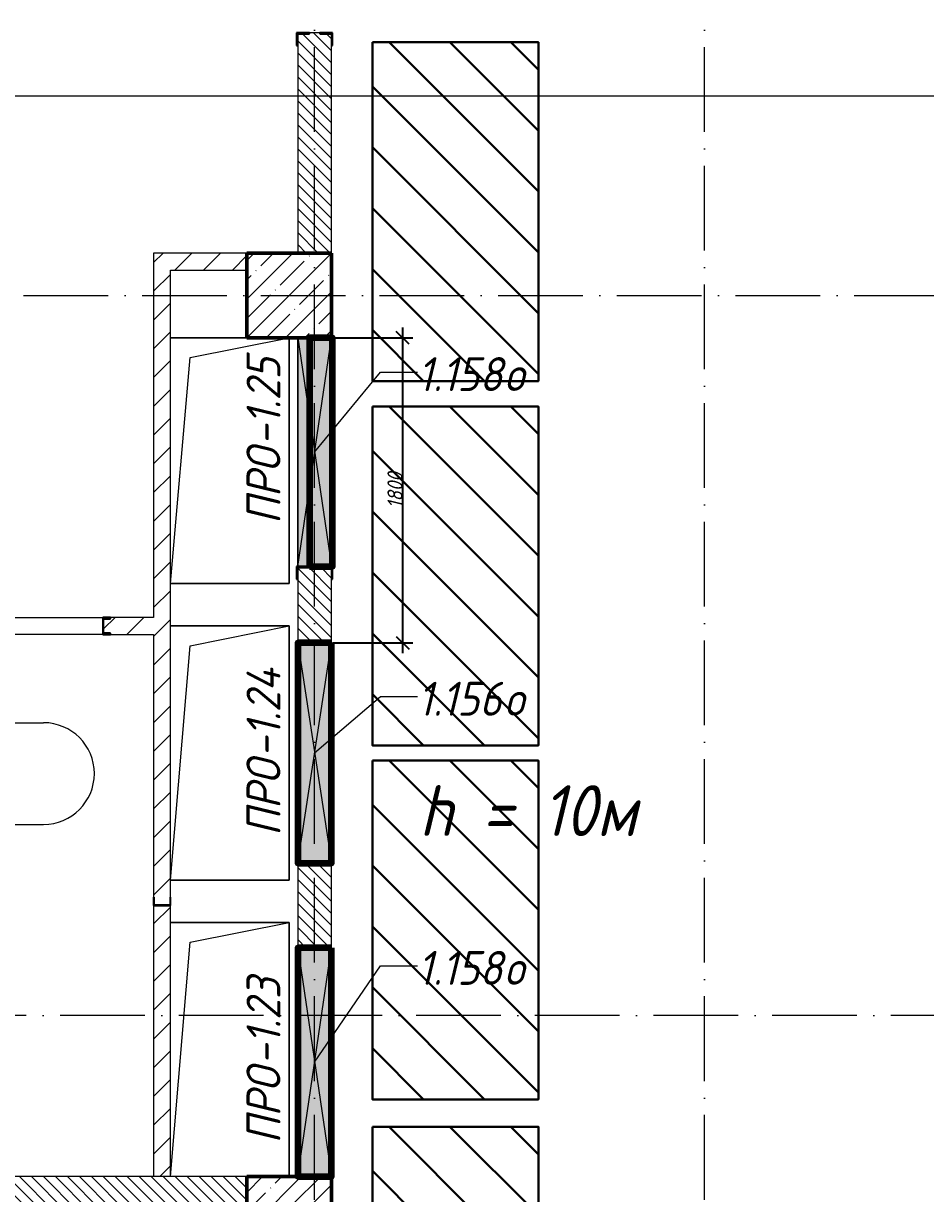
# Model space of a CAD drawing. Header units: millimetres. Extents: x -356862 to 418287, y 0 to 839748.
# Drawn here: x -172783 to -167461, y 535747 to 542652 of the extents above; entities that cross this region are included whole.
import ezdxf

# ---------------------------------------------------------------- set-up
doc = ezdxf.new("R2010")
doc.units = ezdxf.units.MM
doc.linetypes.add('50_200_ШТРИХ_1Т_ш5_п1_п1_', pattern=[700, 500, -100, 0, -100])
for name, color, linetype, lineweight in [('0) строит. леса', 20, 'Continuous', 30), ('9.7) Заделка 956 шт', 6, 'Continuous', 158), ('A-____-____-DIMS', 7, 'Continuous', 9), ('A-DETL-GENF-OTLN', 7, 'Continuous', 9), ('A-FLOR-____-OTLN', 7, 'Continuous', 9), ('A-GENM-____-IDEN', 7, 'Continuous', 9), ('A-GENM-____-MCUT', 7, 'Continuous', 25), ('A-GENM-____-OTLN', 7, 'Continuous', 9), ('A-GENM-____-OTLN-1', 7, 'Continuous', 25), ('A-GLAZ-____-IDEN', 7, 'Continuous', 9), ('A-GLAZ-____-OTLN', 7, 'Continuous', 9), ('A-WALL-____-MCUT', 7, 'Continuous', 13), ('A-WALL-____-PATT-1', 7, 'Continuous', 9), ('A-WALL-FNSH-MCUT-1', 7, 'Continuous', 9), ('I-WALL-____-OTLN', 7, 'Continuous', 9), ('S-COLS-____-MCUT', 7, 'Continuous', 50), ('S-COLS-____-OTLN', 7, 'Continuous', 9), ('S-GRID-____-OTLN-1', 7, '50_200_ШТРИХ_1Т_ш5_п1_п1_', 9)]:
    doc.layers.add(name, color=color, linetype=linetype, lineweight=lineweight)
doc.layers.add('A-AREA-IDEN-1', color=7, linetype='Continuous', lineweight=9, true_color=0x000000)
doc.layers.add('G-____-____-SYMB-1', color=9, linetype='Continuous', lineweight=9, true_color=0x808080)
doc.styles.add('ISOCPEUR_I', font='isocpeui.ttf', dxfattribs={"width": 0.9, "height": 2.5})
doc.styles.add('ISOCPEUR_I_11', font='isocpeui.ttf', dxfattribs={"width": 0.9, "height": 200})
doc.styles.add('ISOCPEUR_I_7', font='isocpeui.ttf', dxfattribs={"width": 0.9, "height": 90})
doc.dimstyles.new('ISO-1_8_0_9К_СРЕДНИЙ_Кладочные_2', dxfattribs={"dimscale": 304.8, "dimtxt": 89.638306, "dimasz": 0.246063, "dimexe": 0.19685, "dimexo": 0, "dimgap": 0, "dimtad": 1, "dimdec": 3, "dimrnd": 0.001, "dimdsep": 46, "dimtxsty": 'ISOCPEUR_I_7', "dimblk1": 'OBLIQUE', "dimblk2": 'OBLIQUE', "dimsah": 1, "dimcen": 0.09, "dimdle": 0.19685, "dimazin": 0, "dimtfac": 1, "dimtdec": 4, "dimtix": 1, "dimtmove": 1, "dimatfit": 3, "dimfxl": 1, "dimtvp": 1, "dimtolj": 1, "dimtzin": 0, "dimarcsym": 2})
pattern_1 = [(45, (-176515.07, 459015.94), (-84.85281, 84.85281), [])]
pattern_2 = [(135, (-176515.067, 459015.94), (-35.35534, -35.35534), [])]

# ---------------------------------------------------------------- blocks, each defined once
blk = doc.blocks.new('BSC_Колонна _Прямоугольная - 500х500-V31-АР1_План отверстий 1 этажа в осях 1-64_Ю-ЯЯ')
at = {"layer": 'S-COLS-____-OTLN'}
h = blk.add_hatch(dxfattribs=at)
h.set_pattern_fill('FP_37', color=256, style=0, pattern_type=2)
h.set_pattern_definition([(45, (-5300, -76581.04), (-114.04925, 114.04925), []), (45, (-5185.95, -76581.04), (-114.04925, 114.04925), [201.613, -40.323, 3.353, -36.97])])
h.paths.add_polyline_path([(-250, -250), (250, -250), (250, 250), (-250, 250), (-250, 16.6)], flags=0)
at = {"layer": 'S-COLS-____-MCUT'}
for p, q in [((250, 250), (-250, 250)), ((-250, 250), (-250, -250)), ((250, -250), (250, 250)), ((-250, -250), (250, -250))]:
    blk.add_line(p, q, dxfattribs=at)
blk = doc.blocks.new('BSC_Колонна _Прямоугольная - 500х500-V61-АР1_План отверстий 1 этажа в осях 1-64_Ю-ЯЯ')
at = {"layer": 'S-COLS-____-OTLN'}
h = blk.add_hatch(dxfattribs=at)
h.set_pattern_fill('FP_69', color=256, style=0, pattern_type=2)
h.set_pattern_definition([(45, (-5300, -82031.04), (-114.04925, 114.04925), []), (45, (-5185.95, -82031.04), (-114.04925, 114.04925), [201.613, -40.323, 3.353, -36.97])])
h.paths.add_polyline_path([(-250, -250), (250, -250), (250, 250), (-250, 250)], flags=0)
at = {"layer": 'S-COLS-____-MCUT'}
for p, q in [((250, 250), (-250, 250)), ((-250, 250), (-250, -250)), ((250, -250), (250, 250)), ((-250, -250), (250, -250))]:
    blk.add_line(p, q, dxfattribs=at)
blk = doc.blocks.new('154_Фахверк_СКБ_Швеллер - Тип_100_4010-27736299-АР1_План отверстий 1 этажа в осях 1-64_Ю-ЯЯ')
at = {"layer": 'A-GENM-____-MCUT'}
for p, q in [((175, 50), (125, 50)), ((125, 50), (125, -50)), ((128, 47), (175, 47)), ((128, -47), (128, 47)), ((175, 47), (175, 50)), ((125, -50), (175, -50)), ((175, -47), (128, -47)), ((175, -50), (175, -47))]:
    blk.add_line(p, q, dxfattribs=at)
blk = doc.blocks.new('Фахверк_СКБ_Уголок - 200_3600-28062453-АР1_План отверстий 1 этажа в осях 1-64_Ю-ЯЯ')
at = {"layer": 'A-GENM-____-MCUT'}
for p, q in [((200, 156), (125, 156)), ((125, 156), (125, 81)), ((131, 81), (131, 150)), ((131, 150), (200, 150)), ((200, 150), (200, 156)), ((125, 81), (131, 81)), ((131, 19), (125, 19)), ((125, 19), (125, -56)), ((131, -50), (131, 19)), ((125, -56), (200, -56)), ((200, -50), (131, -50)), ((200, -56), (200, -50))]:
    blk.add_line(p, q, dxfattribs=at)
blk = doc.blocks.new('154_Стойка_СКБ_Швеллер - СМ-2230_100-28215779-АР1_План отверстий 1 этажа в осях 1-64_Ю-ЯЯ')
at = {"layer": 'A-GENM-____-MCUT'}
for p, q in [((171, 50), (125, 50)), ((125, 50), (125, -50)), ((129.5, 42.4), (171, 42.4)), ((129.5, -42.4), (129.5, 42.4)), ((171, 42.4), (171, 50)), ((125, -50), (171, -50)), ((171, -42.4), (129.5, -42.4)), ((171, -50), (171, -42.4))]:
    blk.add_line(p, q, dxfattribs=at)
blk = doc.blocks.new('AR_Отверстие прямоугольное _в плите_ - AR_Отверстие прямоугольное _в плите_-30602883-АР1_План отверстий 1 этажа в осях 1-64_Ю-ЯЯ')
at = {"layer": 'A-GENM-____-OTLN'}
for p, q in [((350, 750), (-350, 750)), ((-233.3, 633.3), (350, 750)), ((350, -750), (350, 750)), ((-350, -750), (-233.3, 633.3))]:
    blk.add_line(p, q, dxfattribs=at)
blk = doc.blocks.new('AR_Отверстие прямоугольное _в плите_ - AR_Отверстие прямоугольное _в плите_-V233-АР1_План отверстий 1 этажа в осях 1-64_Ю-ЯЯ')
at = {"layer": 'A-GENM-____-OTLN'}
for p, q in [((350, 750), (-350, 750)), ((-233.3, 633.3), (350, 750)), ((350, -750), (350, 750)), ((-350, -750), (-233.3, 633.3)), ((-350, -750), (350, -750))]:
    blk.add_line(p, q, dxfattribs=at)
blk = doc.blocks.new('AR_Отверстие прямоугольное _в плите_ - AR_Отверстие прямоугольное _в плите_-30602890-АР1_План отверстий 1 этажа в осях 1-64_Ю-ЯЯ')
at = {"layer": 'A-GENM-____-OTLN'}
for p, q in [((100, 725), (-350, 725)), ((-233.3, 608.3), (350, 725)), ((350, -725), (350, 725)), ((-350, -725), (-233.3, 608.3)), ((-350, -725), (350, -725))]:
    blk.add_line(p, q, dxfattribs=at)
blk = doc.blocks.new('AR_Отверстие прямоугольное _в стене_ - AR_Отверстие прямоугольное _в стене__ОВ-36652692-АР1_План отверстий 1 этажа в осях 1-64_Ю-ЯЯ')
at = {"layer": 'A-GLAZ-____-OTLN'}
blk.add_hatch(color=256, dxfattribs=at).paths.add_polyline_path([(-675, -100), (675, -100), (675, 100), (-675, 100)], flags=0)
at = {"layer": 'A-DETL-GENF-OTLN'}
for p, q in [((-675, 100), (675, 100)), ((675, 100), (-675, -100)), ((-675, 100), (675, -100)), ((675, 100), (-675, 100)), ((675, 100), (675, -100)), ((675, -100), (675, 100)), ((675, -100), (-675, -100)), ((-675, -100), (675, -100))]:
    blk.add_line(p, q, dxfattribs=at)
blk = doc.blocks.new('AR_Отверстие прямоугольное _в стене_ - AR_Отверстие прямоугольное _в стене__ОВ-36652140-АР1_План отверстий 1 этажа в осях 1-64_Ю-ЯЯ')
at = {"layer": 'A-GLAZ-____-OTLN'}
blk.add_hatch(color=256, dxfattribs=at).paths.add_polyline_path([(-650, -100), (650, -100), (650, 100), (-650, 100)], flags=0)
at = {"layer": 'A-DETL-GENF-OTLN'}
for p, q in [((-650, -100), (-650, 100)), ((-650, 100), (650, 100)), ((650, 100), (-650, -100)), ((-650, 100), (650, -100)), ((650, 100), (-650, 100)), ((-650, 100), (-650, -100)), ((650, 100), (650, -100)), ((650, -100), (650, 100)), ((650, -100), (-650, -100)), ((-650, -100), (650, -100))]:
    blk.add_line(p, q, dxfattribs=at)
blk = doc.blocks.new('AR_Отверстие прямоугольное _в стене_ - AR_Отверстие прямоугольное _в стене__ОВ-36652914-АР1_План отверстий 1 этажа в осях 1-64_Ю-ЯЯ')
at = {"layer": 'A-GLAZ-____-OTLN'}
blk.add_hatch(color=256, dxfattribs=at).paths.add_polyline_path([(-675, 31), (-675, -100), (675, -100), (675, 100), (-675, 100)], flags=0)
at = {"layer": 'A-DETL-GENF-OTLN'}
for p, q in [((-675, 100), (675, 100)), ((675, 100), (-675, -100)), ((-675, 100), (675, -100)), ((675, 100), (-675, 100)), ((-675, -31), (-675, 31)), ((-675, 31), (-675, -31)), ((675, -100), (-675, -100)), ((-675, -100), (675, -100))]:
    blk.add_line(p, q, dxfattribs=at)
blk = doc.blocks.new('_Oblique')
at = {"color": 0, "linetype": 'ByBlock', "lineweight": -2}
blk.add_line((-0.5, -0.5), (0.5, 0.5), dxfattribs=at)
blk = doc.blocks.new('*D13573')
at = {"layer": 'A-____-____-DIMS', "color": 0, "lineweight": -2, "transparency": 16777216}
for p, q in [((-170545.5, 538937), (-170545.5, 540857)), ((-170959.1, 540797), (-170485.5, 540797)), ((-170959.1, 538997), (-170485.5, 538997))]:
    blk.add_line(p, q, dxfattribs=at)
at = {"layer": 'Defpoints', "color": 0, "transparency": 16777216}
for p in [(-170959.1, 540797), (-170545.5, 540797), (-170959.1, 538997)]:
    blk.add_point(p, dxfattribs=at)
at = {"layer": 'A-____-____-DIMS', "color": 0, "lineweight": -2, "transparency": 16777216, "xscale": 75, "yscale": 75, "zscale": 75}
for p, rotation in [((-170545.5, 540797), 90), ((-170545.5, 538997), 270)]:
    blk.add_blockref('_Oblique', p, dxfattribs=dict(at, rotation=rotation))
at = {"layer": 'A-____-____-DIMS', "color": 0, "transparency": 16777216, "insert": (-170590.5, 539897), "char_height": 90, "width": 504.733, "attachment_point": 5, "rotation": 90, "style": 'ISOCPEUR_I_7'}
blk.add_mtext('\\A1;1800', dxfattribs=at)
blk = doc.blocks.new('AAR_СКБ_Марка_помещения_1_5 ммп - Номер _ Площадь-27962135-АИ_План этажа_Стены_1')
at = {"layer": 'A-AREA-IDEN-1'}
for p, q in [((-2.987, 3), (3.013, 3)), ((-2.987, 0), (3.013, 0))]:
    blk.add_line(p, q, dxfattribs=at)
for centre, start, end in [((-2.987, 1.5), 90, 270), ((3.013, 1.5), 270, 90)]:
    blk.add_arc(centre, 1.5, start, end, dxfattribs=at)

msp = doc.modelspace()

# ---------------------------------------------------------------- hatches: boundary and pattern name
at = {"layer": '0) строит. леса'}
h = msp.add_hatch(dxfattribs=at)
h.set_pattern_fill('ANSI31', color=256, scale=80, angle=-90)
h.set_pattern_definition([(315, (-24705.84, 542101.02), (179.60512, 179.60512), [])])
h.paths.add_polyline_path([(-170724.3363, 542541.2495), (-170724.3363, 540541.2495), (-169744.3363, 540541.2495), (-169744.3363, 542541.2495)])
h = msp.add_hatch(dxfattribs=at)
h.set_pattern_fill('ANSI31', color=256, scale=80, angle=-90)
h.set_pattern_definition([(315, (-24705.84, 539951.24), (179.60512, 179.60512), [])])
h.paths.add_polyline_path([(-170724.3363, 540391.4701), (-170724.3363, 538391.4701), (-169744.3363, 538391.4701), (-169744.3363, 540391.4701)])
h = msp.add_hatch(dxfattribs=at)
h.set_pattern_fill('ANSI31', color=256, scale=80, angle=-90)
h.set_pattern_definition([(315, (-24705.84, 537862.3), (179.60512, 179.60512), [])])
h.paths.add_polyline_path([(-170724.3363, 538302.5322), (-170724.3363, 536302.5322), (-169744.3363, 536302.5322), (-169744.3363, 538302.5322)])
h = msp.add_hatch(dxfattribs=at)
h.set_pattern_fill('ANSI31', color=256, scale=80, angle=-90)
h.set_pattern_definition([(315, (-24705.84, 535700.97), (179.60512, 179.60512), [])])
h.paths.add_polyline_path([(-170724.3363, 536141.1945), (-170724.3363, 534141.1945), (-169744.3363, 534141.1945), (-169744.3363, 536141.1945)])
at = {"layer": 'A-WALL-____-PATT-1'}
h = msp.add_hatch(dxfattribs=at)
h.set_pattern_fill('FP_6', color=256, style=0, pattern_type=2)
h.set_pattern_definition(pattern_2)
h.paths.add_polyline_path([(-170965.0675, 541296.983), (-170965.0675, 542590.983), (-171034.0675, 542590.983), (-171034.0675, 542596.983), (-171096.0675, 542596.983), (-171096.0675, 542590.983), (-171165.0675, 542590.983), (-171165.0675, 541296.983)], flags=0)
h = msp.add_hatch(dxfattribs=at)
h.set_pattern_fill('FP_4', color=256, style=0, pattern_type=2)
h.set_pattern_definition(pattern_1)
h.paths.add_polyline_path([(-172015.0675, 541196.983), (-171465.0675, 541196.983), (-171465.0675, 541296.983), (-172015.0675, 541296.983)], flags=0)
h = msp.add_hatch(dxfattribs=at)
h.set_pattern_fill('FP_4', color=256, style=0, pattern_type=2)
h.set_pattern_definition(pattern_1)
h.paths.add_polyline_path([(-171918.0675, 535846.983), (-171915.0675, 535846.983), (-171915.0675, 537446.983), (-172015.0675, 537446.983), (-172015.0675, 535846.983), (-172012.0675, 535846.983)], flags=0)
h.paths.add_polyline_path([(-171965.1612, 537449.983), (-171918.0675, 537449.983), (-171918.0675, 537496.983), (-171915.0675, 537496.983), (-171915.0675, 541196.983), (-172015.0675, 541196.983), (-172015.0675, 537496.983), (-172012.0675, 537496.983), (-172012.0675, 537449.983)], flags=0)
h = msp.add_hatch(dxfattribs=at)
h.set_pattern_fill('FP_6', color=256, style=0, pattern_type=2)
h.set_pattern_definition(pattern_2)
h.paths.add_polyline_path([(-170965.0675, 537196.983), (-170965.0675, 537696.983), (-171165.0675, 537696.983), (-171165.0675, 537196.983)], flags=0)
h.paths.add_polyline_path([(-171165.0675, 538996.983), (-170965.0675, 538996.983), (-170965.0675, 539440.983), (-171034.0675, 539440.983), (-171034.0675, 539446.983), (-171096.0675, 539446.983), (-171096.0675, 539440.983), (-171165.0675, 539440.983), (-171165.0675, 539240.983)], flags=0)
h = msp.add_hatch(dxfattribs=at)
h.set_pattern_fill('FP_4', color=256, style=0, pattern_type=2)
h.set_pattern_definition(pattern_1)
h.paths.add_polyline_path([(-172015.0675, 539046.983), (-172015.0675, 539146.983), (-172269.0675, 539146.983), (-172269.0675, 539139.383), (-172310.5675, 539139.383), (-172310.5675, 539054.583), (-172269.0675, 539054.583), (-172269.0675, 539046.983)], flags=0)
h.paths.add_polyline_path([(-173511.0675, 539046.983), (-173511.0675, 539054.583), (-173469.5675, 539054.583), (-173469.5675, 539139.383), (-173511.0675, 539139.383), (-173511.0675, 539146.983), (-175665.0675, 539146.983), (-175665.0675, 539046.983), (-174762.9755, 539046.983)], flags=0)
h = msp.add_hatch(dxfattribs=at)
h.set_pattern_fill('FP_6', color=256, style=0, pattern_type=2)
h.set_pattern_definition(pattern_2)
h.paths.add_polyline_path([(-171465.0675, 535646.983), (-171465.0675, 535846.983), (-174965.0675, 535846.983), (-174965.0675, 535646.983), (-172995.4749, 535646.983)], flags=0)
h.paths.add_polyline_path([(-175215.0675, 535646.983), (-175215.0675, 535846.983), (-175315.0675, 535846.983), (-175315.0675, 535646.983)], flags=0)
h.paths.add_polyline_path([(-175665.0675, 535646.983), (-175665.0675, 535846.983), (-178465.0675, 535846.983), (-178465.0675, 535646.983), (-176530.4762, 535646.983)], flags=0)

# ---------------------------------------------------------------- linework, layer by layer
at = {"layer": '0) строит. леса'}
for points in [[(-170724.3363, 542541.2495), (-170724.3363, 540541.2495), (-169744.3363, 540541.2495), (-169744.3363, 542541.2495)], [(-170724.3363, 540391.4701), (-170724.3363, 538391.4701), (-169744.3363, 538391.4701), (-169744.3363, 540391.4701)], [(-170724.3363, 538302.5322), (-170724.3363, 536302.5322), (-169744.3363, 536302.5322), (-169744.3363, 538302.5322)], [(-170724.3363, 536141.1945), (-170724.3363, 534141.1945), (-169744.3363, 534141.1945), (-169744.3363, 536141.1945)]]:
    msp.add_lwpolyline(points, close=True, dxfattribs=at)
at = {"layer": '9.7) Заделка 956 шт'}
for points in [[(-171096.0675, 539446.983), (-170959.0675, 539446.983), (-170959.0675, 540796.983), (-171096.0675, 540796.983)], [(-170965.0675, 538996.983), (-171165.0675, 538996.983), (-171165.0675, 537696.983), (-170965.0675, 537696.983)], [(-170965.0675, 537196.983), (-171165.0675, 537196.983), (-171165.0675, 535846.983), (-170965.0675, 535846.983)]]:
    msp.add_lwpolyline(points, close=True, dxfattribs=at)
at = {"layer": 'A-FLOR-____-OTLN'}
for p, q in [((-171915.0675, 540796.983), (-171465.0675, 540796.983)), ((-171215.0675, 540796.983), (-171215.0675, 539346.983)), ((-171215.0675, 539346.983), (-171915.0675, 539346.983)), ((-171915.0675, 539096.983), (-171215.0675, 539096.983)), ((-171215.0675, 539096.983), (-171215.0675, 537596.983)), ((-171215.0675, 537596.983), (-171915.0675, 537596.983)), ((-171915.0675, 537346.983), (-171215.0675, 537346.983)), ((-171215.0675, 537346.983), (-171215.0675, 535846.983))]:
    msp.add_line(p, q, dxfattribs=at)
at = {"layer": 'A-GLAZ-____-IDEN'}
for p, q in [((-171065.0675, 540121.983), (-170676.304, 540595.1043)), ((-170676.304, 540595.1043), (-170457.4437, 540595.1043)), ((-171065.0675, 538346.983), (-170676.304, 538679.5041)), ((-170676.304, 538679.5041), (-170457.4437, 538679.5041)), ((-171065.0675, 536521.983), (-170676.304, 537091.2467)), ((-170676.304, 537091.2467), (-170457.4437, 537091.2467))]:
    msp.add_line(p, q, dxfattribs=at)
at = {"layer": 'A-WALL-____-MCUT'}
for p, q in [((-171034.0675, 542596.983), (-171096.0675, 542596.983)), ((-171165.0675, 542521.983), (-171165.0675, 541296.983)), ((-170965.0675, 541296.983), (-170965.0675, 542521.983)), ((-171165.0675, 539371.983), (-171165.0675, 538996.983)), ((-170965.0675, 538996.983), (-170965.0675, 539371.983)), ((-171165.0675, 537696.983), (-171165.0675, 537196.983)), ((-170965.0675, 537196.983), (-170965.0675, 537696.983)), ((-171465.0675, 535846.983), (-174465.0675, 535846.983))]:
    msp.add_line(p, q, dxfattribs=at)
at = {"layer": 'A-WALL-FNSH-MCUT-1'}
for p, q in [((-172015.0675, 541296.983), (-172015.0675, 539146.983)), ((-171465.0675, 541296.983), (-172015.0675, 541296.983)), ((-171915.0675, 537496.983), (-171915.0675, 541196.983)), ((-171915.0675, 541196.983), (-171465.0675, 541196.983)), ((-172015.0675, 539146.983), (-172269.0675, 539146.983)), ((-172269.0675, 539046.983), (-172015.0675, 539046.983)), ((-172015.0675, 539046.983), (-172015.0675, 537496.983)), ((-172015.0675, 537446.983), (-172015.0675, 535846.983)), ((-171915.0675, 535846.983), (-171915.0675, 537446.983))]:
    msp.add_line(p, q, dxfattribs=at)
at = {"layer": 'G-____-____-SYMB-1'}
msp.add_line((-181429.6697, 542224.9935), (-72002.7137, 542224.9935), dxfattribs=at)
at = {"layer": 'I-WALL-____-OTLN'}
for p, q in [((-173465.0675, 539146.983), (-172315.0675, 539146.983)), ((-172315.0675, 539046.983), (-173465.0675, 539046.983))]:
    msp.add_line(p, q, dxfattribs=at)
at = {"layer": 'S-GRID-____-OTLN-1'}
for p, q in [((-171065.0675, 511907.5288), (-171065.0675, 549908.7924)), ((-168765.0675, 511907.5288), (-168765.0675, 549908.7924)), ((-181183.8377, 541046.983), (-72440.6609, 541046.983)), ((-129360.4697, 536796.983), (-181183.8377, 536796.983))]:
    msp.add_line(p, q, dxfattribs=at)

# ---------------------------------------------------------------- block references
at = {"layer": 'A-AREA-IDEN-1', "xscale": 199.9999999999999, "yscale": 199.9999999999999, "zscale": 199.9999999999999}
msp.add_blockref('AAR_СКБ_Марка_помещения_1_5 ммп - Номер _ Площадь-27962135-АИ_План этажа_Стены_1', (-173267.1976, 537925.6121), dxfattribs=at)
at = {"layer": 'A-GENM-____-OTLN'}
for name, p in [('AR_Отверстие прямоугольное _в плите_ - AR_Отверстие прямоугольное _в плите_-30602890-АР1_План отверстий 1 этажа в осях 1-64_Ю-ЯЯ', (-171565.0675, 540071.983)), ('AR_Отверстие прямоугольное _в плите_ - AR_Отверстие прямоугольное _в плите_-V233-АР1_План отверстий 1 этажа в осях 1-64_Ю-ЯЯ', (-171565.0675, 538346.983)), ('AR_Отверстие прямоугольное _в плите_ - AR_Отверстие прямоугольное _в плите_-30602883-АР1_План отверстий 1 этажа в осях 1-64_Ю-ЯЯ', (-171565.0675, 536596.983))]:
    msp.add_blockref(name, p, dxfattribs=at)
at = {"layer": 'A-GENM-____-OTLN-1'}
for name, p, rotation in [('Фахверк_СКБ_Уголок - 200_3600-28062453-АР1_План отверстий 1 этажа в осях 1-64_Ю-ЯЯ', (-171115.0675, 542721.983), 269.9999999999999), ('Фахверк_СКБ_Уголок - 200_3600-28062453-АР1_План отверстий 1 этажа в осях 1-64_Ю-ЯЯ', (-171115.0675, 539571.983), 269.9999999999999), ('154_Фахверк_СКБ_Швеллер - Тип_100_4010-27736299-АР1_План отверстий 1 этажа в осях 1-64_Ю-ЯЯ', (-171965.0675, 537321.983), 90)]:
    msp.add_blockref(name, p, dxfattribs=dict(at, rotation=rotation))
msp.add_blockref('154_Стойка_СКБ_Швеллер - СМ-2230_100-28215779-АР1_План отверстий 1 этажа в осях 1-64_Ю-ЯЯ', (-172440.0675, 539096.983), dxfattribs=at)
at = {"layer": 'A-GLAZ-____-OTLN', "rotation": 89.99999999999993}
for name, p in [('AR_Отверстие прямоугольное _в стене_ - AR_Отверстие прямоугольное _в стене__ОВ-36652914-АР1_План отверстий 1 этажа в осях 1-64_Ю-ЯЯ', (-171065.0675, 540121.983)), ('AR_Отверстие прямоугольное _в стене_ - AR_Отверстие прямоугольное _в стене__ОВ-36652140-АР1_План отверстий 1 этажа в осях 1-64_Ю-ЯЯ', (-171065.0675, 538346.983)), ('AR_Отверстие прямоугольное _в стене_ - AR_Отверстие прямоугольное _в стене__ОВ-36652692-АР1_План отверстий 1 этажа в осях 1-64_Ю-ЯЯ', (-171065.0675, 536521.983))]:
    msp.add_blockref(name, p, dxfattribs=at)
at = {"layer": 'S-COLS-____-OTLN'}
for name, p in [('BSC_Колонна _Прямоугольная - 500х500-V61-АР1_План отверстий 1 этажа в осях 1-64_Ю-ЯЯ', (-171215.0675, 541046.983)), ('BSC_Колонна _Прямоугольная - 500х500-V31-АР1_План отверстий 1 этажа в осях 1-64_Ю-ЯЯ', (-171215.0675, 535596.983))]:
    msp.add_blockref(name, p, dxfattribs=at)

# ---------------------------------------------------------------- texts
at = {"color": 1, "insert": (-169806.2059, 537856.9815), "char_height": 300, "width": 2817.723091, "attachment_point": 8, "line_spacing_factor": 1.139951, "style": 'ISOCPEUR_I'}
msp.add_mtext('\\pxqc,t8.46667,16.93333,25.4,33.86667,42.33333,50.8,59.26667,67.73333,76.2,84.66667,93.13333,101.6,110.06667,118.53333,127,135.46667,143.93333,152.4,160.86667,169.33333,177.8,186.26667,194.73333,203.2,211.66667,220.13333,228.6,237.06667,245.53333,254,262.46667,270.93333;h = 10м', dxfattribs=at)
at = {"layer": 'A-GENM-____-IDEN', "char_height": 200, "attachment_point": 1, "rotation": 90, "style": 'ISOCPEUR_I_11'}
for s, insert, width in [('-1.25', (-171466.9259, 540161.7538), 663.79725), ('ПРО', (-171466.9259, 539697.41), 562.784625), ('-1.24', (-171466.9259, 538321.3252), 692.658), ('ПРО', (-171466.9259, 537856.9815), 562.784625), ('-1.23', (-171466.9259, 536506.3817), 663.79725), ('ПРО', (-171466.9259, 536042.038), 562.784625)]:
    msp.add_mtext(s, dxfattribs=dict(at, insert=insert, width=width))
at = {"layer": 'A-GLAZ-____-IDEN', "char_height": 200, "attachment_point": 1, "style": 'ISOCPEUR_I_11'}
for s, insert, width in [('1.158', (-170457.4437, 540682.7188), 620.506125), ('\\fISOCPEUR|b0|i1|c204|p34|;\\W.9;о', (-169945.4749, 540682.7188), 158.734125), ('1.156', (-170457.4437, 538767.1187), 620.506125), ('\\fISOCPEUR|b0|i1|c204|p34|;\\W.9;о', (-169945.4749, 538767.1187), 158.734125), ('1.158', (-170457.4437, 537178.8613), 620.506125), ('\\fISOCPEUR|b0|i1|c204|p34|;\\W.9;о', (-169945.4749, 537178.8613), 158.734125)]:
    msp.add_mtext(s, dxfattribs=dict(at, insert=insert, width=width))

# ---------------------------------------------------------------- dimensions: what is measured, and where the dimension line sits
at = {"layer": 'A-____-____-DIMS'}
dim = msp.add_linear_dim(base=(-170545.5182, 540796.983), p1=(-170959.0675, 538996.983), p2=(-170959.0675, 540796.983), angle=90, dimstyle='ISO-1_8_0_9К_СРЕДНИЙ_Кладочные_2', override={"dimpost": '<>', "dimfxl": 1800}, dxfattribs=at)
dim.commit()
dim.dimension.update_dxf_attribs({"geometry": '*D13573', "text_midpoint": (-170590.5182, 539896.983)})

doc.saveas('drawing.dxf')
